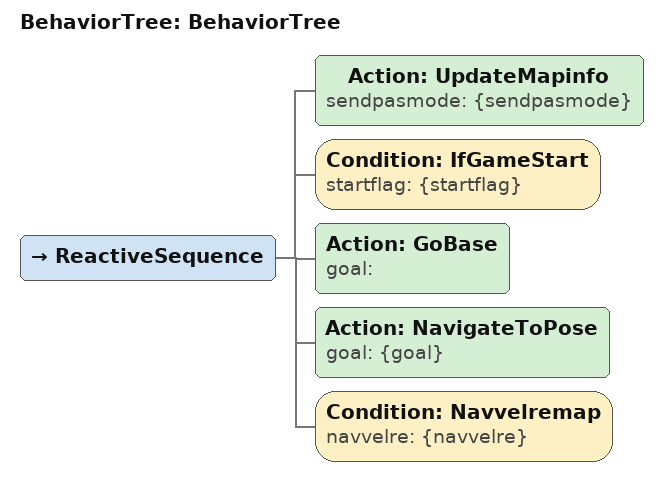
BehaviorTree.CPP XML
<?xml version="1.0"?>
<root main_tree_to_execute="BehaviorTree">
    <BehaviorTree ID="BehaviorTree">
        <ReactiveSequence>
            <Action ID="UpdateMapinfo" sendpasmode="{sendpasmode}"/>
            <Condition ID="IfGameStart" startflag="{startflag}"/>
            <Action ID="GoBase" goal=""/>
            <Action ID="NavigateToPose" goal="{goal}"/>
            <Condition ID="Navvelremap" navvelre="{navvelre}"/>
        </ReactiveSequence>
    </BehaviorTree>
</root>
